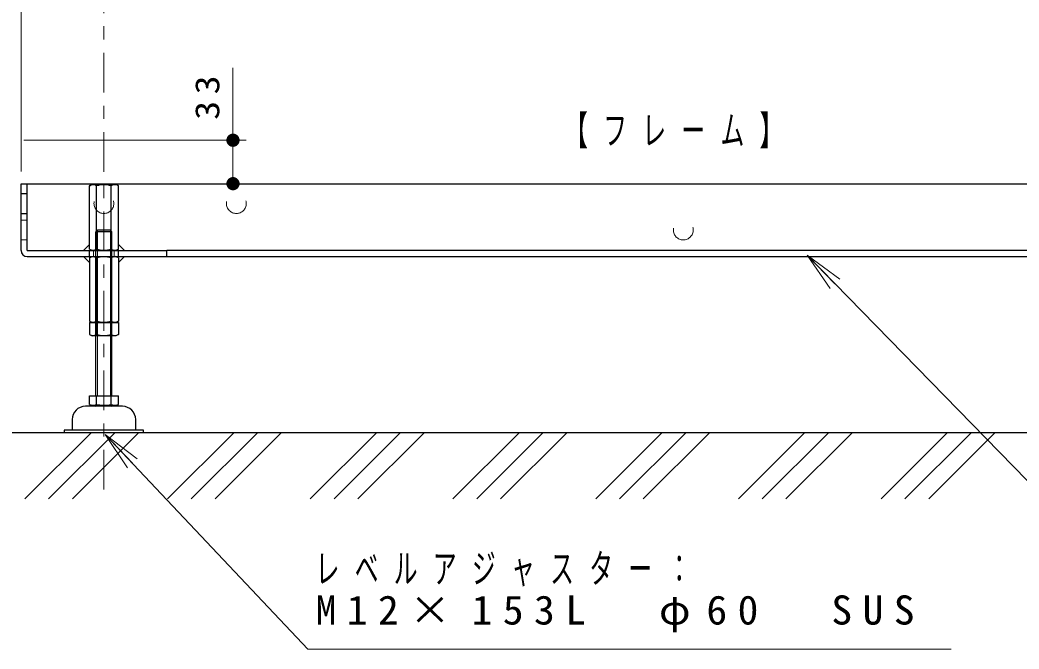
# Model space of a CAD drawing. Units: millimetres on the paper, scale 1:10. Extents: x -385 to 0, y -594 to 267.
# Drawn here: x -148 to -72.5, y 114.1 to 161.6 of the extents above; entities that cross this region are included whole.
import ezdxf

# ---------------------------------------------------------------- set-up
doc = ezdxf.new("R2010")
doc.units = ezdxf.units.MM
doc.linetypes.add('USER1', pattern=[4.5, 2.5, -2])
doc.linetypes.add('USER2', pattern=[6, 3, -1, 1, -1])
doc.layers.add('1_10', color=7, linetype='Continuous', lineweight=25)
doc.styles.add('ＭＳ ゴシック', font='')
doc.styles.get('ＭＳ ゴシック').set_extended_font_data('MS Gothic')

# ---------------------------------------------------------------- blocks, each defined once
blk = doc.blocks.new('filled_dot')
at = {"color": 0, "linetype": 'Continuous', "lineweight": -2, "const_width": 1.25}
blk.add_lwpolyline([(-0.625, 0, 1), (0.625, 0, 1)], format="xyb", close=True, dxfattribs=at)

msp = doc.modelspace()

# ---------------------------------------------------------------- linework, layer by layer
at = {"layer": '1_10', "lineweight": 13}
for p, q in [((-147.863, 150.144), (-147.863, 206.747)), ((-131.867, 157.978), (-131.867, 149.234)), ((-147.663, 152.514), (-130.867, 152.514)), ((-88.509, 143.822), (-86.414, 141.675)), ((-88.509, 143.822), (-86.056, 142.025)), ((-86.771, 141.326), (-88.509, 143.822)), ((-147.585, 125.414), (-142.585, 130.414)), ((-145.789, 125.414), (-140.789, 130.414)), ((-143.993, 125.414), (-138.993, 130.414)), ((-141.519, 130.295), (-139.46, 128.113)), ((-141.519, 130.295), (-139.096, 128.456)), ((-139.824, 127.77), (-141.519, 130.295)), ((-136.809, 125.414), (-131.809, 130.414)), ((-135.013, 125.414), (-130.013, 130.414)), ((-133.217, 125.414), (-128.217, 130.414)), ((-126.033, 125.414), (-121.033, 130.414)), ((-124.237, 125.414), (-119.237, 130.414)), ((-122.441, 125.414), (-117.441, 130.414)), ((-115.256, 125.414), (-110.256, 130.414)), ((-113.46, 125.414), (-108.46, 130.414)), ((-111.664, 125.414), (-106.664, 130.414)), ((-104.48, 125.414), (-99.48, 130.414)), ((-102.684, 125.414), (-97.684, 130.414)), ((-100.888, 125.414), (-95.888, 130.414)), ((-93.704, 125.414), (-88.704, 130.414)), ((-91.908, 125.414), (-86.908, 130.414)), ((-90.112, 125.414), (-85.112, 130.414)), ((-82.928, 125.414), (-77.928, 130.414)), ((-81.132, 125.414), (-76.132, 130.414)), ((-79.335, 125.414), (-74.335, 130.414))]:
    msp.add_line(p, q, dxfattribs=at)
at = {"layer": '1_10', "linetype": 'USER2', "lineweight": 13}
msp.add_line((-141.613, 126.127), (-141.613, 178.214), dxfattribs=at)
at = {"layer": '1_10'}
for p, q in [((-147.863, 144.184), (-147.863, 149.234)), ((-147.863, 149.234), (-147.413, 149.234)), ((-147.413, 144.184), (-147.413, 149.234)), ((-142.71, 149.071), (-142.513, 149.184)), ((-142.71, 144.298), (-142.71, 149.071)), ((-142.513, 149.184), (-140.713, 149.184)), ((-142.162, 144.298), (-142.162, 149.071)), ((-141.065, 144.298), (-141.065, 149.071)), ((-140.516, 149.071), (-140.713, 149.184)), ((-140.516, 144.298), (-140.516, 149.071)), ((-147.863, 148.484), (-147.413, 148.484)), ((-147.863, 146.984), (-147.413, 146.984)), ((-147.413, 144.184), (-136.863, 144.184)), ((-142.71, 144.634), (-143.16, 144.184)), ((-142.713, 143.734), (-142.713, 144.184)), ((-142.71, 144.298), (-142.513, 144.184)), ((-142.513, 144.184), (-140.713, 144.184)), ((-140.516, 144.298), (-140.713, 144.184)), ((-140.516, 144.634), (-140.066, 144.184)), ((-140.513, 143.734), (-140.513, 144.184)), ((-136.863, 143.734), (-136.863, 144.184)), ((-147.413, 143.734), (-136.863, 143.734)), ((-142.71, 143.284), (-143.16, 143.734)), ((-142.71, 143.621), (-142.513, 143.734)), ((-142.71, 143.621), (-142.71, 138.848)), ((-142.513, 143.734), (-140.713, 143.734)), ((-142.162, 143.621), (-142.162, 138.848)), ((-141.065, 143.621), (-141.065, 138.848)), ((-140.516, 143.621), (-140.713, 143.734)), ((-140.516, 143.284), (-140.066, 143.734)), ((-140.516, 143.621), (-140.516, 138.848)), ((-142.71, 138.848), (-142.513, 138.734)), ((-140.516, 138.848), (-140.713, 138.734)), ((-142.71, 138.734), (-142.71, 137.848)), ((-142.71, 138.734), (-140.516, 138.734)), ((-142.513, 138.734), (-140.713, 138.734)), ((-142.162, 138.734), (-142.162, 137.848)), ((-141.065, 138.734), (-141.065, 137.848)), ((-140.516, 138.734), (-140.516, 137.848)), ((-142.71, 137.848), (-142.513, 137.734)), ((-140.713, 137.734), (-142.513, 137.734)), ((-140.516, 137.848), (-140.713, 137.734)), ((-29.044, 130.414), (-148.863, 130.414))]:
    msp.add_line(p, q, dxfattribs=at)
at = {"layer": '1_10', "color": 60}
for p, q in [((-147.413, 149.234), (-48.313, 149.234)), ((-58.863, 144.184), (-136.863, 144.184)), ((-136.863, 143.734), (-58.863, 143.734))]:
    msp.add_line(p, q, dxfattribs=at)
at = {"layer": '1_10', "linetype": 'USER1', "lineweight": 13}
for p, q in [((-147.863, 146.484), (-147.413, 146.484)), ((-147.863, 144.984), (-147.413, 144.984)), ((-142.388, 144.184), (-142.388, 143.734)), ((-142.388, 143.734), (-142.388, 144.184)), ((-140.838, 144.184), (-140.838, 143.734)), ((-140.838, 143.734), (-140.838, 144.184))]:
    msp.add_line(p, q, dxfattribs=at)
at = {"layer": '1_10', "color": 4}
for p, q in [((-142.106, 145.714), (-142.213, 145.607)), ((-141.013, 145.607), (-142.213, 145.607)), ((-142.213, 133.214), (-142.213, 145.607)), ((-141.121, 145.714), (-142.106, 145.714)), ((-141.013, 145.607), (-141.121, 145.714)), ((-141.013, 133.214), (-141.013, 145.607)), ((-142.71, 133.214), (-140.516, 133.214)), ((-142.71, 132.538), (-142.71, 133.214)), ((-142.213, 133.214), (-142.106, 133.214)), ((-142.162, 132.538), (-142.162, 133.214)), ((-141.013, 133.214), (-141.121, 133.214)), ((-141.065, 132.538), (-141.065, 133.214)), ((-140.516, 132.538), (-140.516, 133.214)), ((-140.213, 132.414), (-143.013, 132.414)), ((-142.71, 132.538), (-142.213, 132.414)), ((-141.013, 132.414), (-140.516, 132.538)), ((-144.013, 131.414), (-144.013, 130.614)), ((-139.213, 130.614), (-139.213, 131.414)), ((-138.613, 130.614), (-144.613, 130.614)), ((-144.613, 130.614), (-144.613, 130.414)), ((-138.613, 130.414), (-138.613, 130.614)), ((-138.613, 130.414), (-144.613, 130.414))]:
    msp.add_line(p, q, dxfattribs=at)
at = {"layer": '1_10', "color": 4, "lineweight": 13}
for p, q in [((-142.106, 133.214), (-142.106, 145.714)), ((-141.121, 133.214), (-141.121, 145.714))]:
    msp.add_line(p, q, dxfattribs=at)
at = {"layer": '1_10', "lineweight": 13}
for points in [[(-88.509, 143.822), (-59.467, 114.076), (-22.649, 114.076)], [(-141.519, 130.295), (-126.214, 114.076), (-77.63, 114.076)]]:
    msp.add_lwpolyline(points, dxfattribs=at)
at = {"layer": '1_10', "color": 4}
for points in [[(-142.71, 132.538), (-142.62, 132.519), (-142.529, 132.506), (-142.438, 132.501), (-142.346, 132.506), (-142.254, 132.518), (-142.162, 132.538)], [(-142.162, 132.538), (-141.925, 132.514), (-141.687, 132.502), (-141.446, 132.505), (-141.206, 132.522), (-141.065, 132.538)], [(-141.065, 132.538), (-140.975, 132.519), (-140.884, 132.506), (-140.793, 132.501), (-140.701, 132.506), (-140.608, 132.518), (-140.516, 132.538)]]:
    msp.add_lwpolyline(points, dxfattribs=at)
at = {"layer": '1_10', "color": 60, "linetype": 'USER1', "lineweight": 13}
for centre in [(-141.613, 147.734), (-131.613, 147.734), (-97.863, 145.734)]:
    msp.add_circle(centre, 0.75, dxfattribs=at)
at = {"layer": '1_10'}
for centre, radius, start, end in [((-142.436, 148.67), 0.486, 55.61586, 124.38414), ((-141.613, 147.34), 1.815, 72.41211, 107.58789), ((-140.791, 148.67), 0.486, 55.61586, 124.38414), ((-147.413, 144.184), 0.45, 180, 270), ((-142.436, 144.699), 0.486, 235.61587, 304.38414), ((-141.613, 146.028), 1.815, 252.41211, 287.58789), ((-140.791, 144.699), 0.486, 235.61587, 304.38414), ((-142.436, 143.22), 0.486, 55.61586, 124.38414), ((-141.613, 141.89), 1.815, 72.41211, 107.58789), ((-140.791, 143.22), 0.486, 55.61586, 124.38414), ((-142.436, 139.249), 0.486, 235.61587, 304.38414), ((-141.613, 140.578), 1.815, 252.41211, 287.58789), ((-140.791, 139.249), 0.486, 235.61587, 304.38414), ((-142.436, 138.249), 0.486, 235.61587, 304.38414), ((-141.613, 139.578), 1.815, 252.41211, 287.58789), ((-140.791, 138.249), 0.486, 235.61587, 304.38414)]:
    msp.add_arc(centre, radius, start, end, dxfattribs=at)
at = {"layer": '1_10', "color": 4}
for centre, start, end in [((-143.013, 131.414), 90, 180), ((-140.213, 131.414), 0, 90)]:
    msp.add_arc(centre, 1, start, end, dxfattribs=at)

# ---------------------------------------------------------------- block references
at = {"layer": '1_10', "lineweight": 13, "xscale": 0.4, "yscale": 0.4}
for p, rotation in [((-131.867, 152.514), 270), ((-131.867, 149.234), 90)]:
    msp.add_blockref('filled_dot', p, dxfattribs=dict(at, rotation=rotation))

# ---------------------------------------------------------------- texts
at = {"layer": '1_10', "insert": (-132.867, 155.978), "char_height": 1.833, "attachment_point": 8, "rotation": 90, "style": 'ＭＳ ゴシック'}
msp.add_mtext('\\T1.34;\\W1.15;33', dxfattribs=at)
at = {"layer": '1_10', "char_height": 2.199, "attachment_point": 4, "style": 'ＭＳ ゴシック'}
for s, insert in [('\\T1.64;\\W0.6;【フレーム】', (-106.863, 153.144)), ('\\T1.64;\\W0.6;レベルアジャスター：', (-125.63, 120.026)), ('\\T1.5;\\W1.05;M12×153L\u3000φ60\u3000SUS', (-125.63, 116.726))]:
    msp.add_mtext(s, dxfattribs=dict(at, insert=insert))

doc.saveas('drawing.dxf')
